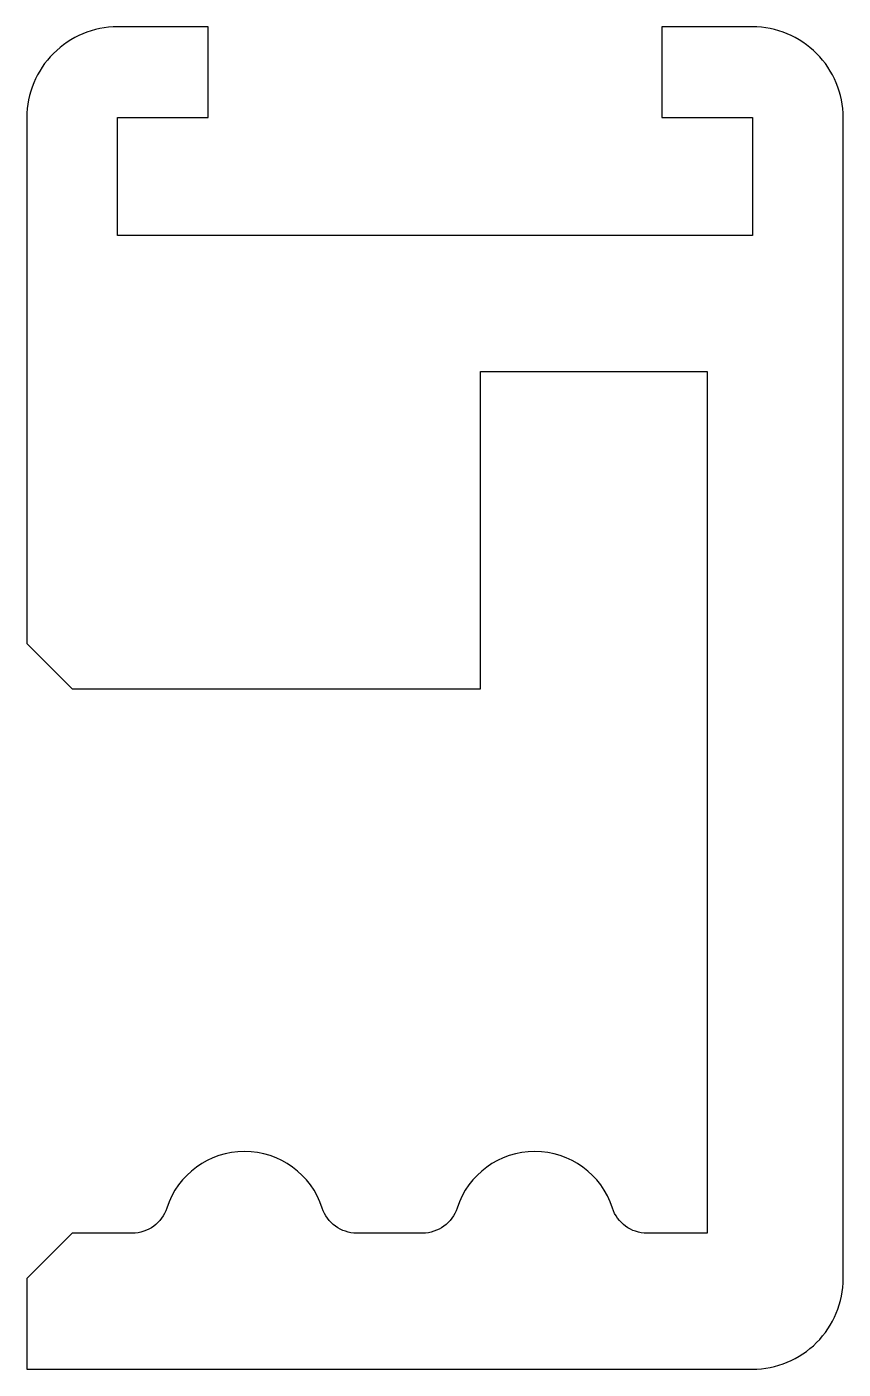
# Model space of a CAD drawing. Extents: x 733.5 to 742.5, y 673.4 to 688.2.
import ezdxf

# ---------------------------------------------------------------- set-up
doc = ezdxf.new("R2010")
doc.units = 0
doc.layers.get('0').update_dxf_attribs({"linetype": 'CONTINUOUS'})

msp = doc.modelspace()

# ---------------------------------------------------------------- linework, layer by layer
at = {"color": 0, "linetype": 'BYBLOCK'}
msp.add_lwpolyline([(740.968, 674.926), (740.305, 674.926, -0.325305), (739.924, 675.203, 0.727607), (738.211, 675.203, -0.325305), (737.831, 674.926), (737.105, 674.926, -0.325305), (736.724, 675.203, 0.727607), (735.011, 675.203, -0.325305), (734.631, 674.926), (733.968, 674.926), (733.468, 674.426), (733.468, 673.426), (741.468, 673.426, 0.414214), (742.468, 674.426), (742.468, 687.226, 0.414214), (741.468, 688.226), (740.468, 688.226), (740.468, 687.226), (741.468, 687.226), (741.468, 685.926), (734.468, 685.926), (734.468, 687.226), (735.468, 687.226), (735.468, 688.226), (734.468, 688.226, 0.414214), (733.468, 687.226), (733.468, 681.426), (733.968, 680.926), (738.468, 680.926), (738.468, 684.426), (740.968, 684.426)], format="xyb", close=True, dxfattribs=at)

doc.saveas('drawing.dxf')
